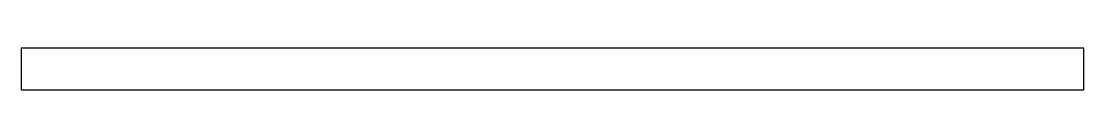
# Model space of a CAD drawing. Extents: x 0 to 96, y 0 to 3.8.
import ezdxf

# ---------------------------------------------------------------- set-up
doc = ezdxf.new("R2010")
doc.units = 0
doc.header["$MEASUREMENT"] = 0
doc.layers.add('BURN', color=1, linetype='CONTINUOUS')
doc.layers.add('SCRIBE', color=1, linetype='CONTINUOUS')

msp = doc.modelspace()

# ---------------------------------------------------------------- linework, layer by layer
at = {"layer": 'BURN'}
for p, q in [((96.026, 3.75), (0, 3.75)), ((0, 3.75), (0, 0)), ((96.026, 0), (96.026, 3.75)), ((0, 0), (96.026, 0))]:
    msp.add_line(p, q, dxfattribs=at)
at = {"layer": 'SCRIBE'}
for centre in [(5.127, 2.75), (11.253, 2.75), (17.38, 2.75), (23.507, 2.75), (29.633, 2.75), (35.76, 2.75), (41.886, 2.75), (48.013, 2.75), (54.14, 2.75), (60.266, 2.75), (66.393, 2.75), (72.52, 2.75), (78.646, 2.75), (84.773, 2.75), (90.899, 2.75), (5.127, 0), (11.253, 0), (17.38, 0), (23.507, 0), (29.633, 0), (35.76, 0), (41.886, 0), (48.013, 0), (54.14, 0), (60.266, 0), (66.393, 0), (72.52, 0), (78.646, 0), (84.773, 0), (90.899, 0)]:
    msp.add_circle(centre, 0, dxfattribs=at)

doc.saveas('drawing.dxf')
